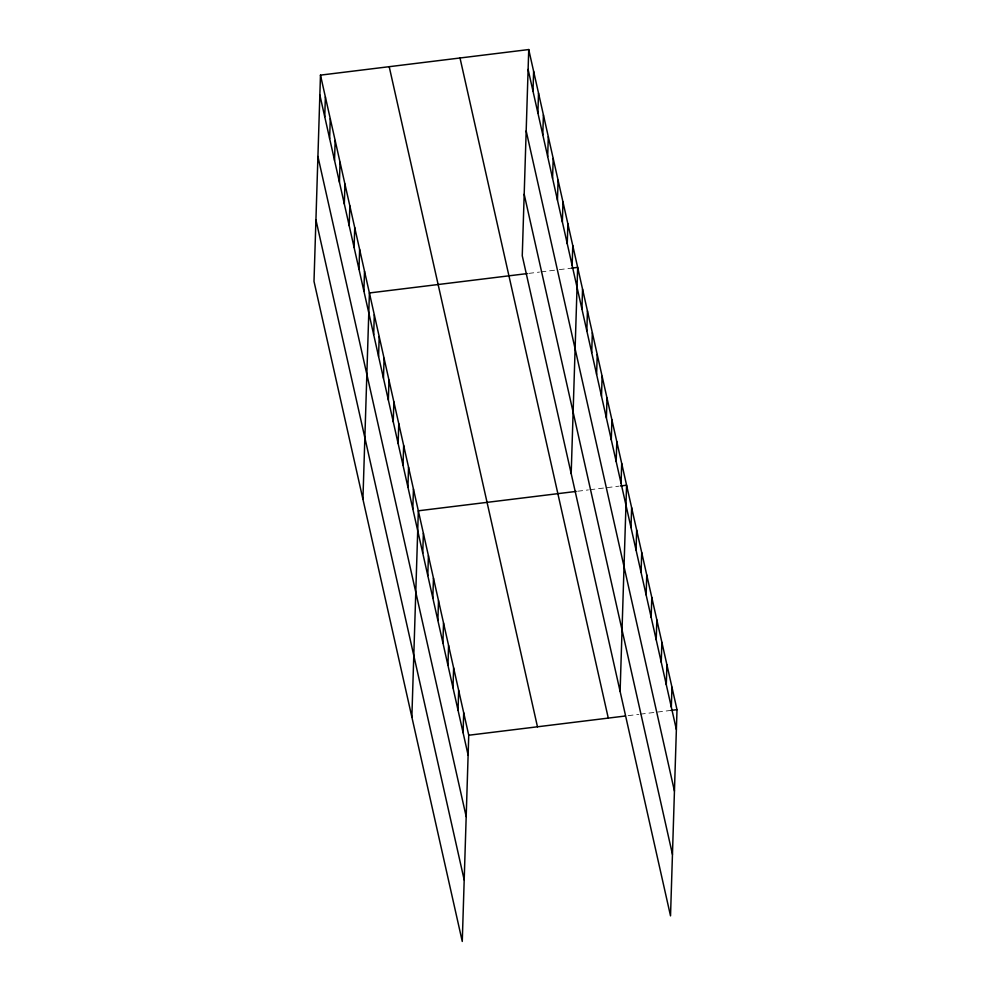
<?xml version="1.0" encoding="UTF-8"?>
<svg xmlns="http://www.w3.org/2000/svg" width="991" height="991" viewBox="0 0 991 991"><rect width="100%" height="100%" fill="white"/><g stroke="black" fill="none" stroke-linecap="round" stroke-linejoin="round"><path stroke-width="0.74" stroke-dasharray="4.96 3.72" d="M528.798 273.392L539.488 272.079M541.012 271.893L554.749 270.196M559.333 269.639L571.559 268.14M577.716 491.226L588.406 489.913M589.942 489.727L618.954 486.16M628.133 715.663L638.823 714.35M640.347 714.164L670.895 710.411"/><path stroke-width="1.49" d="M320.477 75.13L313.998 281.345L462.264 941.45L468.743 735.235L320.477 75.13L528.736 49.55L677.002 709.655L670.523 915.87L522.257 255.765L528.736 49.55M324.751 116.802L325.37 96.907M329.644 138.591L330.263 118.697M334.537 160.369L335.156 140.474M339.43 182.158L340.049 162.264M344.323 203.935L344.942 184.041M349.216 225.725L349.835 205.831M354.109 247.502L354.728 227.608M359.002 269.292L359.622 249.398M363.895 291.081L364.515 271.175M362.929 499.179L369.408 292.964L527.262 273.578M373.681 334.648L374.301 314.742M378.574 356.426L379.194 336.531M383.467 378.215L384.087 358.321M388.361 399.992L388.98 380.098M393.241 421.782L393.873 401.888M398.134 443.559L398.766 423.665M403.027 465.349L403.659 445.455M407.92 487.126L408.552 467.232M412.813 508.916L413.445 489.021M411.86 717.013L418.338 510.799L576.192 491.412M422.748 553.139L423.38 533.245M427.79 575.585L428.422 555.691M432.832 598.019L433.463 578.125M437.873 620.465L438.505 600.571M442.915 642.911L443.534 623.017M447.957 665.357L448.576 645.463M452.998 687.804L453.618 667.909M458.04 710.237L458.66 690.343M463.082 732.683L463.701 712.789M532.997 91.234L533.629 71.34M537.89 113.011L538.522 93.117M542.783 134.801L543.415 114.906M547.676 156.578L548.308 136.684M552.569 178.368L553.201 158.473M557.462 200.145L558.094 180.251M562.355 221.934L562.987 202.04M567.248 243.712L567.88 223.817M572.141 265.501L572.773 245.607M571.188 473.599L577.666 267.384L571.559 268.14M581.928 309.068L582.559 289.174M586.821 330.845L587.452 310.951M591.714 352.635L592.345 332.741M596.607 374.412L597.239 354.518M601.5 396.202L602.132 376.307M606.393 417.979L607.012 398.085M611.286 439.769L611.905 419.874M616.179 461.546L616.798 441.652M621.072 483.335L621.691 463.441M620.106 691.433L626.585 485.218L620.477 485.974M631.007 527.559L631.626 507.665M636.049 550.005L636.668 530.111M641.09 572.451L641.71 552.557M646.132 594.885L646.751 574.991M651.174 617.331L651.793 597.437M656.215 639.777L656.835 619.883M661.245 662.223L661.877 642.329M666.286 684.67L666.918 664.775M671.328 707.103L671.96 687.209M468.743 735.235L625.073 716.035M670.895 710.411L677.002 709.655M528.116 69.444L676.37 729.549M526.184 130.936L674.437 791.041M524.189 194.273L672.455 854.391M460.01 57.986L608.276 718.103M389.203 66.682L537.469 726.799M319.858 95.025L468.124 755.13M317.925 156.504L466.191 816.621M315.931 219.853L464.197 879.958"/></g></svg>
